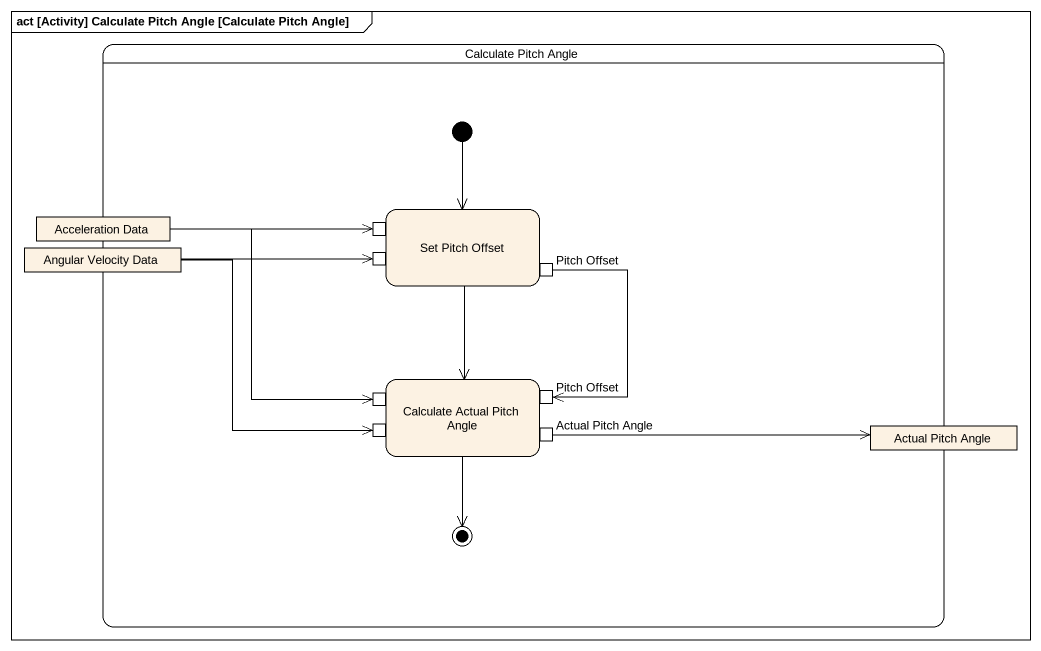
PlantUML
@startuml
mainframe act [Activity] Calculate Pitch Angle [Calculate Pitch Angle]
hide empty description
state "Calculate Pitch Angle" as Calculate_Pitch_Angle {
  state "Set Pitch Offset" as Set_Pitch_Offset {
    state pin1 <<inputPin>>
    state pin2 <<inputPin>>
    state "Pitch Offset" as Pitch_Offset <<outputPin>>
  }
  state "Angular Velocity Data" as Angular_Velocity_Data <<object>>
  state "Acceleration Data" as Acceleration_Data <<object>>
  state "Calculate Actual Pitch Angle" as Calculate_Actual_Pitch_Angle {
    state pin3 <<inputPin>>
    state "Pitch Offset" as Pitch_Offset_2 <<inputPin>>
    state pin4 <<inputPin>>
    state "Actual Pitch Angle" as Actual_Pitch_Angle <<outputPin>>
  }
  state "Actual Pitch Angle" as Actual_Pitch_Angle_2 <<object>>
  [*] --> Set_Pitch_Offset
  Calculate_Actual_Pitch_Angle --> [*]
}
Set_Pitch_Offset --> Calculate_Actual_Pitch_Angle
Angular_Velocity_Data -right-> pin2
Angular_Velocity_Data --> pin4
Acceleration_Data -right-> pin1
Acceleration_Data --> pin3
Pitch_Offset --> Pitch_Offset_2
Actual_Pitch_Angle -right-> Actual_Pitch_Angle_2
@enduml
